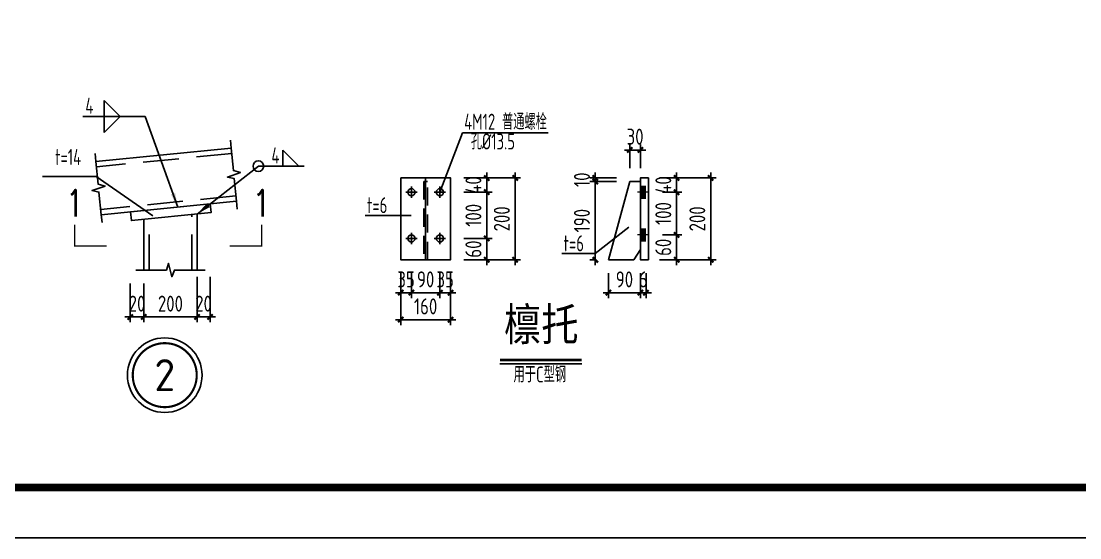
# Model space of a CAD drawing. Extents: x -33967 to 1773478, y -1022458 to -784650.
# Drawn here: x 1334642 to 1364418, y -1022458 to -1007933 of the extents above; entities that cross this region are included whole.
import ezdxf
from ezdxf.enums import TextEntityAlignment as Align

# ---------------------------------------------------------------- set-up
doc = ezdxf.new("R2010")
doc.units = 0
doc.header["$LTSCALE"] = 1000
doc.header["$MEASUREMENT"] = 0
doc.linetypes.add('DASHED', pattern=[0.75, 0.5, -0.25])
doc.linetypes.add('DASHEDX2', pattern=[38.1, 25.4, -12.7])
for name, color, linetype in [('AXIS', 3, 'Continuous'), ('DIM', 146, 'Continuous'), ('PUB_DIM', 3, 'Continuous'), ('PUB_TEXT', 7, 'Continuous'), ('PUB_TITLE', 4, 'Continuous'), ('PZ', 202, 'Continuous'), ('TEXT', 7, 'Continuous'), ('THICK', 6, 'Continuous'), ('THIN', 7, 'Continuous'), ('WELD', 7, 'Continuous'), ('图层5', 4, 'DASHEDX2'), ('型钢', 6, 'Continuous'), ('引出线', 3, 'Continuous'), ('引线', 3, 'Continuous'), ('框线', 252, 'Continuous'), ('粗线', 5, 'Continuous')]:
    doc.layers.add(name, color=color, linetype=linetype)
doc.layers.add('螺栓', color=15, linetype='Continuous', lineweight=18)
doc.styles.add('C', font='tssdeng.shx', dxfattribs={"height": 3, "bigfont": 'tssdchn.shx'})
doc.styles.add('SIM-TSSC', font='simplex.shx', dxfattribs={"width": 0.8, "bigfont": 'tssdchn.shx'})
doc.styles.get("Standard").update_dxf_attribs({"font": 'gbenor.shx', "bigfont": 'gbcbig.shx'})
doc.styles.add('TSSD_Dimension', font='Tssdeng.shx', dxfattribs={"width": 0.8, "bigfont": 'hztxt.shx'})
doc.styles.add('TSSD_Label', font='tssdeng.shx', dxfattribs={"width": 0.7, "bigfont": 'hztxt.shx'})
doc.styles.add('TSSD_Norm', font='tssdeng.shx', dxfattribs={"bigfont": 'hztxt.shx'})
doc.styles.add('TSSD_Num', font='Tssdeng.shx', dxfattribs={"width": 0.7, "bigfont": 'hztxt.shx'})
doc.dimstyles.new('TSSD_20_150', dxfattribs={"dimtxt": 450, "dimasz": 150, "dimexe": 150, "dimexo": 375, "dimgap": 150, "dimtad": 1, "dimdec": 0, "dimlfac": 0.133333, "dimzin": 0, "dimdsep": 46, "dimtxsty": 'TSSD_Dimension', "dimblk": 'ARCHTICK', "dimcen": 0, "dimdle": 150, "dimclrt": 7, "dimadec": 0, "dimazin": 0, "dimtfac": 1, "dimtdec": 0, "dimtix": 1, "dimtmove": 2, "dimatfit": 3, "dimfxl": 1, "dimtolj": 1, "dimtzin": 0, "dimarcsym": 0})
doc.dimstyles.new('TSSD_30_150', dxfattribs={"dimtxt": 450, "dimasz": 150, "dimexe": 150, "dimexo": 375, "dimgap": 150, "dimtad": 1, "dimdec": 0, "dimlfac": 0.2, "dimzin": 0, "dimdsep": 46, "dimtxsty": 'TSSD_Dimension', "dimblk": 'ARCHTICK', "dimblk1": 'ARCHTICK', "dimblk2": 'ARCHTICK', "dimcen": 0, "dimdle": 150, "dimclrt": 7, "dimadec": 0, "dimazin": 0, "dimtfac": 1, "dimtdec": 0, "dimtix": 1, "dimtmove": 2, "dimatfit": 3, "dimfxl": 1, "dimtolj": 1, "dimtzin": 0, "dimarcsym": 0})
doc.dimstyles.new('TSSD_LEADER_STYLE_400.0', dxfattribs={"dimtxt": 1200, "dimasz": 400, "dimexe": 400, "dimexo": 1000, "dimgap": 0.09, "dimtad": 0, "dimtih": 1, "dimtoh": 1, "dimdec": 4, "dimzin": 0, "dimdsep": 46, "dimtxsty": 'Standard', "dimcen": 0.09, "dimdle": 400, "dimclrt": 7, "dimadec": 0, "dimazin": 0, "dimtfac": 1, "dimtdec": 4, "dimtofl": 0, "dimtmove": 0, "dimatfit": 3, "dimfxl": 1, "dimtolj": 1, "dimtzin": 0, "dimarcsym": 0})

# ---------------------------------------------------------------- blocks, each defined once
blk = doc.blocks.new('_ArchTick')
at = {"color": 0, "linetype": 'ByBlock', "const_width": 0.4}
blk.add_lwpolyline([(-0.5, -0.5), (0.5, 0.5)], dxfattribs=at)
blk = doc.blocks.new('*D439')
at = {"layer": 'AXIS', "color": 0, "linetype": 'ByBlock', "lineweight": -2, "transparency": 16777216}
for p, q in [((1352592, -1012341), (1354185, -1012341)), ((1354035, -1012191), (1354035, -1014791)), ((1352592, -1014641), (1354185, -1014641))]:
    blk.add_line(p, q, dxfattribs=at)
at = {"layer": 'Defpoints', "color": 0, "linetype": 'ByBlock', "transparency": 16777216}
for p in [(1352217, -1012341), (1352217, -1014641), (1354035, -1014641)]:
    blk.add_point(p, dxfattribs=at)
at = {"layer": 'AXIS', "color": 0, "linetype": 'ByBlock', "lineweight": -2, "transparency": 16777216, "xscale": 150, "yscale": 150, "zscale": 150}
for p, rotation in [((1354035, -1012341), 90), ((1354035, -1014641), 270)]:
    blk.add_blockref('_ArchTick', p, dxfattribs=dict(at, rotation=rotation))
at = {"layer": 'AXIS', "color": 7, "linetype": 'ByBlock', "transparency": 16777216, "insert": (1353660, -1013491), "char_height": 450, "attachment_point": 5, "rotation": 90, "style": 'TSSD_Dimension'}
blk.add_mtext('\\A1;200', dxfattribs=at)
blk = doc.blocks.new('*D440')
at = {"layer": 'AXIS', "color": 0, "linetype": 'ByBlock', "lineweight": -2, "transparency": 16777216}
for p, q in [((1351759, -1012066), (1351759, -1011405)), ((1352059, -1012066), (1352059, -1011405)), ((1351759, -1011555), (1351609, -1011555)), ((1351759, -1011555), (1352059, -1011555)), ((1352059, -1011555), (1352209, -1011555))]:
    blk.add_line(p, q, dxfattribs=at)
at = {"layer": 'Defpoints', "color": 0, "linetype": 'ByBlock', "transparency": 16777216}
for p in [(1352059, -1011555), (1351759, -1012441), (1352059, -1012441)]:
    blk.add_point(p, dxfattribs=at)
at = {"layer": 'AXIS', "color": 0, "linetype": 'ByBlock', "lineweight": -2, "transparency": 16777216, "xscale": 150, "yscale": 150, "zscale": 150}
blk.add_blockref('_ArchTick', (1351759, -1011555), dxfattribs=at)
at = {"layer": 'AXIS', "color": 0, "linetype": 'ByBlock', "lineweight": -2, "transparency": 16777216, "xscale": 150, "yscale": 150, "zscale": 150, "rotation": 180}
blk.add_blockref('_ArchTick', (1352059, -1011555), dxfattribs=at)
at = {"layer": 'AXIS', "color": 7, "linetype": 'ByBlock', "transparency": 16777216, "insert": (1351909, -1011180), "char_height": 450, "attachment_point": 5, "style": 'TSSD_Dimension'}
blk.add_mtext('\\A1;30', dxfattribs=at)
blk = doc.blocks.new('*D441')
at = {"layer": 'AXIS', "color": 0, "linetype": 'ByBlock', "lineweight": -2, "transparency": 16777216}
for p, q in [((1353078, -1013941), (1353078, -1013791)), ((1352679, -1013941), (1353228, -1013941)), ((1353078, -1013941), (1353078, -1014641)), ((1352592, -1014641), (1353228, -1014641)), ((1353078, -1014641), (1353078, -1014791))]:
    blk.add_line(p, q, dxfattribs=at)
at = {"layer": 'Defpoints', "color": 0, "linetype": 'ByBlock', "transparency": 16777216}
for p in [(1352304, -1013941), (1352217, -1014641), (1353078, -1014641)]:
    blk.add_point(p, dxfattribs=at)
at = {"layer": 'AXIS', "color": 0, "linetype": 'ByBlock', "lineweight": -2, "transparency": 16777216, "xscale": 150, "yscale": 150, "zscale": 150}
for p, rotation in [((1353078, -1013941), 270), ((1353078, -1014641), 90)]:
    blk.add_blockref('_ArchTick', p, dxfattribs=dict(at, rotation=rotation))
at = {"layer": 'AXIS', "color": 7, "linetype": 'ByBlock', "transparency": 16777216, "insert": (1352703, -1014291), "char_height": 450, "attachment_point": 5, "rotation": 90, "style": 'TSSD_Dimension'}
blk.add_mtext('\\A1;60', dxfattribs=at)
blk = doc.blocks.new('*D442')
at = {"layer": 'AXIS', "color": 0, "linetype": 'ByBlock', "lineweight": -2, "transparency": 16777216}
for p, q in [((1353078, -1012591), (1353078, -1014091)), ((1352679, -1012741), (1353228, -1012741)), ((1352679, -1013941), (1353228, -1013941))]:
    blk.add_line(p, q, dxfattribs=at)
at = {"layer": 'Defpoints', "color": 0, "linetype": 'ByBlock', "transparency": 16777216}
for p in [(1352304, -1012741), (1352304, -1013941), (1353078, -1013941)]:
    blk.add_point(p, dxfattribs=at)
at = {"layer": 'AXIS', "color": 0, "linetype": 'ByBlock', "lineweight": -2, "transparency": 16777216, "xscale": 150, "yscale": 150, "zscale": 150}
for p, rotation in [((1353078, -1012741), 90), ((1353078, -1013941), 270)]:
    blk.add_blockref('_ArchTick', p, dxfattribs=dict(at, rotation=rotation))
at = {"layer": 'AXIS', "color": 7, "linetype": 'ByBlock', "transparency": 16777216, "insert": (1352703, -1013341), "char_height": 450, "attachment_point": 5, "rotation": 90, "style": 'TSSD_Dimension'}
blk.add_mtext('\\A1;100', dxfattribs=at)
blk = doc.blocks.new('*D443')
at = {"layer": 'AXIS', "color": 0, "linetype": 'ByBlock', "lineweight": -2, "transparency": 16777216}
for p, q in [((1352592, -1012341), (1353228, -1012341)), ((1353078, -1012341), (1353078, -1012191)), ((1353078, -1012341), (1353078, -1012741)), ((1352679, -1012741), (1353228, -1012741)), ((1353078, -1012741), (1353078, -1012891))]:
    blk.add_line(p, q, dxfattribs=at)
at = {"layer": 'Defpoints', "color": 0, "linetype": 'ByBlock', "transparency": 16777216}
for p in [(1352217, -1012341), (1352304, -1012741), (1353078, -1012741)]:
    blk.add_point(p, dxfattribs=at)
at = {"layer": 'AXIS', "color": 0, "linetype": 'ByBlock', "lineweight": -2, "transparency": 16777216, "xscale": 150, "yscale": 150, "zscale": 150}
for p, rotation in [((1353078, -1012341), 270), ((1353078, -1012741), 90)]:
    blk.add_blockref('_ArchTick', p, dxfattribs=dict(at, rotation=rotation))
at = {"layer": 'AXIS', "color": 7, "linetype": 'ByBlock', "transparency": 16777216, "insert": (1352703, -1012541), "char_height": 450, "attachment_point": 5, "rotation": 90, "style": 'TSSD_Dimension'}
blk.add_mtext('\\A1;40', dxfattribs=at)
blk = doc.blocks.new('*D444')
at = {"layer": 'AXIS', "color": 0, "linetype": 'ByBlock', "lineweight": -2, "transparency": 16777216}
for p, q in [((1350789, -1012291), (1350789, -1014791)), ((1350784, -1012441), (1350639, -1012441)), ((1350784, -1014641), (1350639, -1014641))]:
    blk.add_line(p, q, dxfattribs=at)
at = {"layer": 'Defpoints', "color": 0, "linetype": 'ByBlock', "transparency": 16777216}
for p in [(1351159, -1012441), (1350789, -1014641), (1351159, -1014641)]:
    blk.add_point(p, dxfattribs=at)
at = {"layer": 'AXIS', "color": 0, "linetype": 'ByBlock', "lineweight": -2, "transparency": 16777216, "xscale": 150, "yscale": 150, "zscale": 150}
for p, rotation in [((1350789, -1012441), 90), ((1350789, -1014641), 270)]:
    blk.add_blockref('_ArchTick', p, dxfattribs=dict(at, rotation=rotation))
at = {"layer": 'AXIS', "color": 7, "linetype": 'ByBlock', "transparency": 16777216, "insert": (1350414, -1013541), "char_height": 450, "attachment_point": 5, "rotation": 90, "style": 'TSSD_Dimension'}
blk.add_mtext('\\A1;190', dxfattribs=at)
blk = doc.blocks.new('*D445')
at = {"layer": 'AXIS', "color": 0, "linetype": 'ByBlock', "lineweight": -2, "transparency": 16777216}
for p, q in [((1351384, -1012341), (1350639, -1012341)), ((1350789, -1012341), (1350789, -1012191)), ((1350789, -1012341), (1350789, -1012441)), ((1351384, -1012441), (1350639, -1012441)), ((1350789, -1012441), (1350789, -1012591))]:
    blk.add_line(p, q, dxfattribs=at)
at = {"layer": 'Defpoints', "color": 0, "linetype": 'ByBlock', "transparency": 16777216}
for p in [(1351759, -1012341), (1350789, -1012441), (1351759, -1012441)]:
    blk.add_point(p, dxfattribs=at)
at = {"layer": 'AXIS', "color": 0, "linetype": 'ByBlock', "lineweight": -2, "transparency": 16777216, "xscale": 150, "yscale": 150, "zscale": 150}
for p, rotation in [((1350789, -1012341), 270), ((1350789, -1012441), 90)]:
    blk.add_blockref('_ArchTick', p, dxfattribs=dict(at, rotation=rotation))
at = {"layer": 'AXIS', "color": 7, "linetype": 'ByBlock', "transparency": 16777216, "insert": (1350414, -1012391), "char_height": 450, "attachment_point": 5, "rotation": 90, "style": 'TSSD_Dimension'}
blk.add_mtext('\\A1;10', dxfattribs=at)
blk = doc.blocks.new('*D446')
at = {"layer": 'Defpoints', "color": 0, "transparency": 16777216}
for p in [(1352059, -1014641), (1352217, -1014641), (1352217, -1015568)]:
    blk.add_point(p, dxfattribs=at)
at = {"layer": 'DIM', "color": 0, "lineweight": -2, "transparency": 16777216}
for p, q in [((1352059, -1015016), (1352059, -1015718)), ((1352217, -1015016), (1352217, -1015718)), ((1352059, -1015568), (1351909, -1015568)), ((1352059, -1015568), (1352217, -1015568)), ((1352217, -1015568), (1352367, -1015568))]:
    blk.add_line(p, q, dxfattribs=at)
at = {"layer": 'DIM', "color": 0, "lineweight": -2, "transparency": 16777216, "xscale": 150, "yscale": 150, "zscale": 150}
blk.add_blockref('_ArchTick', (1352059, -1015568), dxfattribs=at)
at = {"layer": 'DIM', "color": 0, "lineweight": -2, "transparency": 16777216, "xscale": 150, "yscale": 150, "zscale": 150, "rotation": 180}
blk.add_blockref('_ArchTick', (1352217, -1015568), dxfattribs=at)
at = {"layer": 'DIM', "color": 7, "transparency": 16777216, "insert": (1352138, -1015193), "char_height": 450, "attachment_point": 5, "style": 'TSSD_Dimension'}
blk.add_mtext('\\A1;6', dxfattribs=at)
blk = doc.blocks.new('*D447')
at = {"layer": 'AXIS', "color": 0, "linetype": 'ByBlock', "lineweight": -2, "transparency": 16777216}
for p, q in [((1351159, -1015016), (1351159, -1015718)), ((1352059, -1015016), (1352059, -1015718)), ((1351009, -1015568), (1352209, -1015568))]:
    blk.add_line(p, q, dxfattribs=at)
at = {"layer": 'Defpoints', "color": 0, "linetype": 'ByBlock', "transparency": 16777216}
for p in [(1351159, -1014641), (1352059, -1014641), (1352059, -1015568)]:
    blk.add_point(p, dxfattribs=at)
at = {"layer": 'AXIS', "color": 0, "linetype": 'ByBlock', "lineweight": -2, "transparency": 16777216, "xscale": 150, "yscale": 150, "zscale": 150, "rotation": 180}
blk.add_blockref('_ArchTick', (1351159, -1015568), dxfattribs=at)
at = {"layer": 'AXIS', "color": 0, "linetype": 'ByBlock', "lineweight": -2, "transparency": 16777216, "xscale": 150, "yscale": 150, "zscale": 150}
blk.add_blockref('_ArchTick', (1352059, -1015568), dxfattribs=at)
at = {"layer": 'AXIS', "color": 7, "linetype": 'ByBlock', "transparency": 16777216, "insert": (1351609, -1015193), "char_height": 450, "attachment_point": 5, "style": 'TSSD_Dimension'}
blk.add_mtext('\\A1;90', dxfattribs=at)
blk = doc.blocks.new('*D448')
at = {"layer": 'AXIS', "color": 0, "linetype": 'ByBlock', "lineweight": -2, "transparency": 16777216}
for p, q in [((1347093, -1012341), (1348686, -1012341)), ((1348536, -1012191), (1348536, -1014791)), ((1347093, -1014641), (1348686, -1014641))]:
    blk.add_line(p, q, dxfattribs=at)
at = {"layer": 'Defpoints', "color": 0, "linetype": 'ByBlock', "transparency": 16777216}
for p in [(1346718, -1012341), (1346718, -1014641), (1348536, -1014641)]:
    blk.add_point(p, dxfattribs=at)
at = {"layer": 'AXIS', "color": 0, "linetype": 'ByBlock', "lineweight": -2, "transparency": 16777216, "xscale": 150, "yscale": 150, "zscale": 150}
for p, rotation in [((1348536, -1012341), 90), ((1348536, -1014641), 270)]:
    blk.add_blockref('_ArchTick', p, dxfattribs=dict(at, rotation=rotation))
at = {"layer": 'AXIS', "color": 7, "linetype": 'ByBlock', "transparency": 16777216, "insert": (1348161, -1013491), "char_height": 450, "attachment_point": 5, "rotation": 90, "style": 'TSSD_Dimension'}
blk.add_mtext('\\A1;200', dxfattribs=at)
blk = doc.blocks.new('*D402')
at = {"layer": 'AXIS', "color": 0, "linetype": 'ByBlock', "lineweight": -2, "transparency": 16777216}
for p, q in [((1347093, -1012341), (1347887, -1012341)), ((1347737, -1012341), (1347737, -1012191)), ((1347737, -1012741), (1347737, -1012341)), ((1347093, -1012741), (1347887, -1012741)), ((1347737, -1012741), (1347737, -1012891))]:
    blk.add_line(p, q, dxfattribs=at)
at = {"layer": 'Defpoints', "color": 0, "linetype": 'ByBlock', "transparency": 16777216}
for p in [(1346718, -1012341), (1347737, -1012341), (1346718, -1012741)]:
    blk.add_point(p, dxfattribs=at)
at = {"layer": 'AXIS', "color": 0, "linetype": 'ByBlock', "lineweight": -2, "transparency": 16777216, "xscale": 150, "yscale": 150, "zscale": 150}
for p, rotation in [((1347737, -1012341), 270), ((1347737, -1012741), 90)]:
    blk.add_blockref('_ArchTick', p, dxfattribs=dict(at, rotation=rotation))
at = {"layer": 'AXIS', "color": 7, "linetype": 'ByBlock', "transparency": 16777216, "insert": (1347362, -1012541), "char_height": 450, "attachment_point": 5, "rotation": 90, "style": 'TSSD_Dimension'}
blk.add_mtext('\\A1;40', dxfattribs=at)
blk = doc.blocks.new('*D403')
at = {"layer": 'AXIS', "color": 0, "linetype": 'ByBlock', "lineweight": -2, "transparency": 16777216}
for p, q in [((1347737, -1014191), (1347737, -1012591)), ((1347093, -1012741), (1347887, -1012741)), ((1347093, -1014041), (1347887, -1014041))]:
    blk.add_line(p, q, dxfattribs=at)
at = {"layer": 'Defpoints', "color": 0, "linetype": 'ByBlock', "transparency": 16777216}
for p in [(1346718, -1012741), (1347737, -1012741), (1346718, -1014041)]:
    blk.add_point(p, dxfattribs=at)
at = {"layer": 'AXIS', "color": 0, "linetype": 'ByBlock', "lineweight": -2, "transparency": 16777216, "xscale": 150, "yscale": 150, "zscale": 150}
for p, rotation in [((1347737, -1012741), 90), ((1347737, -1014041), 270)]:
    blk.add_blockref('_ArchTick', p, dxfattribs=dict(at, rotation=rotation))
at = {"layer": 'AXIS', "color": 7, "linetype": 'ByBlock', "transparency": 16777216, "insert": (1347362, -1013391), "char_height": 450, "attachment_point": 5, "rotation": 90, "style": 'TSSD_Dimension'}
blk.add_mtext('\\A1;100', dxfattribs=at)
blk = doc.blocks.new('*D404')
at = {"layer": 'AXIS', "color": 0, "linetype": 'ByBlock', "lineweight": -2, "transparency": 16777216}
for p, q in [((1347093, -1014041), (1347887, -1014041)), ((1347737, -1014041), (1347737, -1013891)), ((1347737, -1014641), (1347737, -1014041)), ((1347093, -1014641), (1347887, -1014641)), ((1347737, -1014641), (1347737, -1014791))]:
    blk.add_line(p, q, dxfattribs=at)
at = {"layer": 'Defpoints', "color": 0, "linetype": 'ByBlock', "transparency": 16777216}
for p in [(1346718, -1014041), (1347737, -1014041), (1346718, -1014641)]:
    blk.add_point(p, dxfattribs=at)
at = {"layer": 'AXIS', "color": 0, "linetype": 'ByBlock', "lineweight": -2, "transparency": 16777216, "xscale": 150, "yscale": 150, "zscale": 150}
for p, rotation in [((1347737, -1014041), 270), ((1347737, -1014641), 90)]:
    blk.add_blockref('_ArchTick', p, dxfattribs=dict(at, rotation=rotation))
at = {"layer": 'AXIS', "color": 7, "linetype": 'ByBlock', "transparency": 16777216, "insert": (1347362, -1014341), "char_height": 450, "attachment_point": 5, "rotation": 90, "style": 'TSSD_Dimension'}
blk.add_mtext('\\A1;60', dxfattribs=at)
blk = doc.blocks.new('*D405')
at = {"layer": 'AXIS', "color": 0, "linetype": 'ByBlock', "lineweight": -2, "transparency": 16777216}
for p, q in [((1345318, -1015016), (1345318, -1016477)), ((1346718, -1015016), (1346718, -1016477)), ((1345168, -1016327), (1346868, -1016327))]:
    blk.add_line(p, q, dxfattribs=at)
at = {"layer": 'Defpoints', "color": 0, "linetype": 'ByBlock', "transparency": 16777216}
for p in [(1345318, -1014641), (1346718, -1014641), (1346718, -1016327)]:
    blk.add_point(p, dxfattribs=at)
at = {"layer": 'AXIS', "color": 0, "linetype": 'ByBlock', "lineweight": -2, "transparency": 16777216, "xscale": 150, "yscale": 150, "zscale": 150, "rotation": 180}
blk.add_blockref('_ArchTick', (1345318, -1016327), dxfattribs=at)
at = {"layer": 'AXIS', "color": 0, "linetype": 'ByBlock', "lineweight": -2, "transparency": 16777216, "xscale": 150, "yscale": 150, "zscale": 150}
blk.add_blockref('_ArchTick', (1346718, -1016327), dxfattribs=at)
at = {"layer": 'AXIS', "color": 7, "linetype": 'ByBlock', "transparency": 16777216, "insert": (1346018, -1015952), "char_height": 450, "attachment_point": 5, "style": 'TSSD_Dimension'}
blk.add_mtext('\\A1;160', dxfattribs=at)
blk = doc.blocks.new('*D406')
at = {"layer": 'AXIS', "color": 0, "linetype": 'ByBlock', "lineweight": -2, "transparency": 16777216}
for p, q in [((1346418, -1015016), (1346418, -1015717)), ((1346718, -1015016), (1346718, -1015717)), ((1346418, -1015567), (1346268, -1015567)), ((1346418, -1015567), (1346718, -1015567)), ((1346718, -1015567), (1346868, -1015567))]:
    blk.add_line(p, q, dxfattribs=at)
at = {"layer": 'Defpoints', "color": 0, "linetype": 'ByBlock', "transparency": 16777216}
for p in [(1346418, -1014641), (1346718, -1014641), (1346718, -1015567)]:
    blk.add_point(p, dxfattribs=at)
at = {"layer": 'AXIS', "color": 0, "linetype": 'ByBlock', "lineweight": -2, "transparency": 16777216, "xscale": 150, "yscale": 150, "zscale": 150}
blk.add_blockref('_ArchTick', (1346418, -1015567), dxfattribs=at)
at = {"layer": 'AXIS', "color": 0, "linetype": 'ByBlock', "lineweight": -2, "transparency": 16777216, "xscale": 150, "yscale": 150, "zscale": 150, "rotation": 180}
blk.add_blockref('_ArchTick', (1346718, -1015567), dxfattribs=at)
at = {"layer": 'AXIS', "color": 7, "linetype": 'ByBlock', "transparency": 16777216, "insert": (1346568, -1015192), "char_height": 450, "attachment_point": 5, "style": 'TSSD_Dimension'}
blk.add_mtext('\\A1;35', dxfattribs=at)
blk = doc.blocks.new('*D407')
at = {"layer": 'AXIS', "color": 0, "linetype": 'ByBlock', "lineweight": -2, "transparency": 16777216}
for p, q in [((1345618, -1015016), (1345618, -1015717)), ((1346418, -1015016), (1346418, -1015717)), ((1345468, -1015567), (1346568, -1015567))]:
    blk.add_line(p, q, dxfattribs=at)
at = {"layer": 'Defpoints', "color": 0, "linetype": 'ByBlock', "transparency": 16777216}
for p in [(1345618, -1014641), (1346418, -1014641), (1346418, -1015567)]:
    blk.add_point(p, dxfattribs=at)
at = {"layer": 'AXIS', "color": 0, "linetype": 'ByBlock', "lineweight": -2, "transparency": 16777216, "xscale": 150, "yscale": 150, "zscale": 150, "rotation": 180}
blk.add_blockref('_ArchTick', (1345618, -1015567), dxfattribs=at)
at = {"layer": 'AXIS', "color": 0, "linetype": 'ByBlock', "lineweight": -2, "transparency": 16777216, "xscale": 150, "yscale": 150, "zscale": 150}
blk.add_blockref('_ArchTick', (1346418, -1015567), dxfattribs=at)
at = {"layer": 'AXIS', "color": 7, "linetype": 'ByBlock', "transparency": 16777216, "insert": (1346018, -1015192), "char_height": 450, "attachment_point": 5, "style": 'TSSD_Dimension'}
blk.add_mtext('\\A1;90', dxfattribs=at)
blk = doc.blocks.new('*D408')
at = {"layer": 'AXIS', "color": 0, "linetype": 'ByBlock', "lineweight": -2, "transparency": 16777216}
for p, q in [((1345318, -1015016), (1345318, -1015717)), ((1345618, -1015016), (1345618, -1015717)), ((1345318, -1015567), (1345168, -1015567)), ((1345318, -1015567), (1345618, -1015567)), ((1345618, -1015567), (1345768, -1015567))]:
    blk.add_line(p, q, dxfattribs=at)
at = {"layer": 'Defpoints', "color": 0, "linetype": 'ByBlock', "transparency": 16777216}
for p in [(1345318, -1014641), (1345618, -1014641), (1345618, -1015567)]:
    blk.add_point(p, dxfattribs=at)
at = {"layer": 'AXIS', "color": 0, "linetype": 'ByBlock', "lineweight": -2, "transparency": 16777216, "xscale": 150, "yscale": 150, "zscale": 150}
blk.add_blockref('_ArchTick', (1345318, -1015567), dxfattribs=at)
at = {"layer": 'AXIS', "color": 0, "linetype": 'ByBlock', "lineweight": -2, "transparency": 16777216, "xscale": 150, "yscale": 150, "zscale": 150, "rotation": 180}
blk.add_blockref('_ArchTick', (1345618, -1015567), dxfattribs=at)
at = {"layer": 'AXIS', "color": 7, "linetype": 'ByBlock', "transparency": 16777216, "insert": (1345468, -1015192), "char_height": 450, "attachment_point": 5, "style": 'TSSD_Dimension'}
blk.add_mtext('\\A1;35', dxfattribs=at)
blk = doc.blocks.new('_WELD003')
at = {"color": 0, "linetype": 'ByBlock'}
blk.add_circle((0, 0), 0.5, dxfattribs=at)
blk = doc.blocks.new('_WELD004')
at = {"color": 0, "linetype": 'ByBlock'}
for p, q in [((0, 1), (1, 0)), ((0, 0), (0, 1))]:
    blk.add_line(p, q, dxfattribs=at)
blk = doc.blocks.new('ts_idx2')
at = {"color": 0, "linetype": 'ByBlock', "lineweight": -2, "const_width": 0.0333}
blk.add_lwpolyline([(-0.5, 0, 1), (0.5, 0, 1)], format="xyb", close=True, dxfattribs=at)
at = {"color": 0, "linetype": 'ByBlock', "lineweight": -2}
blk.add_circle((0, 0), 0.583, dxfattribs=at)
at = {"color": 0, "linetype": 'ByBlock', "lineweight": -2, "style": 'TSSD_Num', "width": 0.7}
blk.add_attdef('A', text='', height=0.5, dxfattribs=at).set_placement((0, 0), align=Align.MIDDLE_CENTER)
blk = doc.blocks.new('*D427')
at = {"layer": 'AXIS', "color": 0, "linetype": 'ByBlock', "lineweight": -2, "transparency": 16777216}
for p, q in [((1339590, -1015125), (1339590, -1016400)), ((1339955, -1015125), (1339955, -1016400)), ((1339590, -1016250), (1339440, -1016250)), ((1339590, -1016250), (1339955, -1016250)), ((1339955, -1016250), (1340105, -1016250))]:
    blk.add_line(p, q, dxfattribs=at)
at = {"layer": 'Defpoints', "color": 0, "linetype": 'ByBlock', "transparency": 16777216}
for p in [(1339590, -1014750), (1339955, -1014750), (1339955, -1016250)]:
    blk.add_point(p, dxfattribs=at)
at = {"layer": 'AXIS', "color": 0, "linetype": 'ByBlock', "lineweight": -2, "transparency": 16777216, "xscale": 150, "yscale": 150, "zscale": 150}
blk.add_blockref('_ArchTick', (1339590, -1016250), dxfattribs=at)
at = {"layer": 'AXIS', "color": 0, "linetype": 'ByBlock', "lineweight": -2, "transparency": 16777216, "xscale": 150, "yscale": 150, "zscale": 150, "rotation": 180}
blk.add_blockref('_ArchTick', (1339955, -1016250), dxfattribs=at)
at = {"layer": 'AXIS', "color": 7, "linetype": 'ByBlock', "transparency": 16777216, "insert": (1339772, -1015875), "char_height": 450, "attachment_point": 5, "style": 'TSSD_Dimension'}
blk.add_mtext('\\A1;20', dxfattribs=at)
blk = doc.blocks.new('*D428')
at = {"layer": 'AXIS', "color": 0, "linetype": 'ByBlock', "lineweight": -2, "transparency": 16777216}
for p, q in [((1337711, -1015305), (1337711, -1016400)), ((1338090, -1015305), (1338090, -1016400)), ((1337711, -1016250), (1337561, -1016250)), ((1337711, -1016250), (1338090, -1016250)), ((1338090, -1016250), (1338240, -1016250))]:
    blk.add_line(p, q, dxfattribs=at)
at = {"layer": 'Defpoints', "color": 0, "linetype": 'ByBlock', "transparency": 16777216}
for p in [(1337711, -1014930), (1338090, -1014930), (1338090, -1016250)]:
    blk.add_point(p, dxfattribs=at)
at = {"layer": 'AXIS', "color": 0, "linetype": 'ByBlock', "lineweight": -2, "transparency": 16777216, "xscale": 150, "yscale": 150, "zscale": 150}
blk.add_blockref('_ArchTick', (1337711, -1016250), dxfattribs=at)
at = {"layer": 'AXIS', "color": 0, "linetype": 'ByBlock', "lineweight": -2, "transparency": 16777216, "xscale": 150, "yscale": 150, "zscale": 150, "rotation": 180}
blk.add_blockref('_ArchTick', (1338090, -1016250), dxfattribs=at)
at = {"layer": 'AXIS', "color": 7, "linetype": 'ByBlock', "transparency": 16777216, "insert": (1337900, -1015875), "char_height": 450, "attachment_point": 5, "style": 'TSSD_Dimension'}
blk.add_mtext('\\A1;20', dxfattribs=at)
blk = doc.blocks.new('*D429')
at = {"layer": 'AXIS', "color": 0, "linetype": 'ByBlock', "lineweight": -2, "transparency": 16777216}
for p, q in [((1338090, -1015305), (1338090, -1016400)), ((1339590, -1015125), (1339590, -1016400)), ((1337940, -1016250), (1339740, -1016250))]:
    blk.add_line(p, q, dxfattribs=at)
at = {"layer": 'Defpoints', "color": 0, "linetype": 'ByBlock', "transparency": 16777216}
for p in [(1339590, -1014750), (1338090, -1014930), (1339590, -1016250)]:
    blk.add_point(p, dxfattribs=at)
at = {"layer": 'AXIS', "color": 0, "linetype": 'ByBlock', "lineweight": -2, "transparency": 16777216, "xscale": 150, "yscale": 150, "zscale": 150, "rotation": 180}
blk.add_blockref('_ArchTick', (1338090, -1016250), dxfattribs=at)
at = {"layer": 'AXIS', "color": 0, "linetype": 'ByBlock', "lineweight": -2, "transparency": 16777216, "xscale": 150, "yscale": 150, "zscale": 150}
blk.add_blockref('_ArchTick', (1339590, -1016250), dxfattribs=at)
at = {"layer": 'AXIS', "color": 7, "linetype": 'ByBlock', "transparency": 16777216, "insert": (1338840, -1015875), "char_height": 450, "attachment_point": 5, "style": 'TSSD_Dimension'}
blk.add_mtext('\\A1;200', dxfattribs=at)

msp = doc.modelspace()

# ---------------------------------------------------------------- linework, layer by layer
at = {"layer": 'AXIS', "ltscale": 2}
msp.add_line((1346018, -1014640.8), (1346018, -1012340.8), dxfattribs=at)
at = {"layer": 'PUB_DIM'}
for points in [[(1340721, -1013216.6), (1340698.6, -1012992.7), (1340635.1, -1012356.9), (1340442.5, -1012315.8), (1340806.4, -1012190.2), (1340613, -1012136), (1340549.4, -1011500.1), (1340527, -1011276.2)], [(1336915.7, -1013597.1), (1336893.3, -1013373.2), (1336829.8, -1012737.4), (1336637.2, -1012696.3), (1337001.1, -1012570.8), (1336807.7, -1012516.5), (1336744.1, -1011880.7), (1336721.7, -1011656.8)], [(1337864.6, -1014929.7), (1338089.6, -1014929.7), (1338728.6, -1014929.7), (1338788.6, -1014742.2), (1338877.3, -1015116.8), (1338950.6, -1014929.7), (1339589.6, -1014929.7), (1339814.6, -1014929.7)]]:
    msp.add_lwpolyline(points, dxfattribs=at)
at = {"layer": 'PUB_TITLE'}
msp.add_lwpolyline([(1268340, -1022458.4), (1387140, -1022458.4), (1387140, -938458.4), (1268340, -938458.4)], close=True, dxfattribs=at)
at = {"layer": 'PUB_TITLE', "const_width": 212.1}
msp.add_lwpolyline([(1271160.3, -1021044.2), (1271160.3, -939872.6), (1385140, -939872.6), (1385140, -1021044.2)], close=True, dxfattribs=at)
at = {"layer": 'PZ'}
for p, q in [((1351159, -1014640.8), (1351759, -1012440.8)), ((1352059, -1012440.8), (1351759, -1012440.8)), ((1351874.4, -1014640.8), (1352059, -1014350.5)), ((1351874.4, -1014640.8), (1351159, -1014640.8))]:
    msp.add_line(p, q, dxfattribs=at)
for points in [[(1345318, -1012340.8), (1346718, -1012340.8), (1346718, -1014640.8), (1345318, -1014640.8)], [(1352284, -1012340.8), (1352059, -1012340.8), (1352059, -1014640.8), (1352284, -1014640.8)], [(1337719.8, -1013290.6), (1339959.3, -1013066.6), (1339984.2, -1013315.2), (1337744.7, -1013539.2)]]:
    msp.add_lwpolyline(points, close=True, dxfattribs=at)
at = {"layer": 'THICK', "const_width": 75}
msp.add_lwpolyline([(1348107.9, -1017463), (1350406.9, -1017463)], dxfattribs=at)
at = {"layer": 'THIN'}
msp.add_lwpolyline([(1348107.9, -1017563), (1350406.9, -1017563)], dxfattribs=at)
at = {"layer": 'WELD'}
for p, q in [((1338132.2, -1010609.5), (1336372.1, -1010609.5)), ((1341312.8, -1012008.4), (1342598.8, -1012008.4))]:
    msp.add_line(p, q, dxfattribs=at)
at = {"layer": '图层5', "ltscale": 0.02}
msp.add_lwpolyline([(1346071.4, -1012440.8), (1345964.5, -1012440.8), (1345964.5, -1014640.8), (1346071.4, -1014640.8)], close=True, dxfattribs=at)
at = {"layer": '型钢'}
for p, q in [((1340549.4, -1011500.1), (1336744.1, -1011880.7)), ((1340698.6, -1012992.7), (1336893.3, -1013373.2)), ((1338089.6, -1014929.7), (1338089.6, -1013504.7)), ((1339589.6, -1014929.7), (1339589.6, -1013354.7))]:
    msp.add_line(p, q, dxfattribs=at)
at = {"layer": '型钢', "linetype": 'DASHED', "ltscale": 2}
for p, q in [((1340564.3, -1011649.4), (1336759, -1012029.9)), ((1340683.7, -1012843.4), (1336878.4, -1013224)), ((1338239.6, -1014929.7), (1338239.6, -1013489.7)), ((1339439.6, -1014929.7), (1339439.6, -1013369.7))]:
    msp.add_line(p, q, dxfattribs=at)
at = {"layer": '引出线'}
for p, q in [((1335238.9, -1012295.5), (1336746.9, -1012295.5)), ((1338343.7, -1013406.2), (1336746.9, -1012295.5)), ((1350784.6, -1014467.5), (1351731.4, -1013721.4)), ((1350784.6, -1014467.5), (1349844.1, -1014467.5))]:
    msp.add_line(p, q, dxfattribs=at)
at = {"layer": '引线'}
for p, q in [((1347058.3, -1011073.4), (1346418, -1012740.8)), ((1347058.3, -1011073.4), (1349467.6, -1011073.4)), ((1345609.7, -1013394.5), (1344314, -1013394.5))]:
    msp.add_line(p, q, dxfattribs=at)
at = {"layer": '框线'}
for p, q in [((1345618, -1012583.4), (1345618, -1012898.2)), ((1346418, -1012583.4), (1346418, -1012898.2)), ((1345460.6, -1012740.8), (1345775.4, -1012740.8)), ((1346575.4, -1012740.8), (1346260.6, -1012740.8)), ((1345618, -1014198.2), (1345618, -1013883.4)), ((1346418, -1014198.2), (1346418, -1013883.4)), ((1345460.6, -1014040.8), (1345775.4, -1014040.8)), ((1346575.4, -1014040.8), (1346260.6, -1014040.8))]:
    msp.add_line(p, q, dxfattribs=at)
for centre in [(1345618, -1012740.8), (1346418, -1012740.8), (1345618, -1014040.8), (1346418, -1014040.8)]:
    msp.add_circle(centre, 99.5, dxfattribs=at)
at = {"layer": '粗线', "const_width": 37.5}
for points in [[(1337047.6, -1014250.7), (1336147.6, -1014250.7), (1336147.6, -1013650.7)], [(1340503.7, -1014250.7), (1341403.7, -1014250.7), (1341403.7, -1013650.7)]]:
    msp.add_lwpolyline(points, dxfattribs=at)
at = {"layer": '螺栓'}
for p, q in [((1352304.4, -1012740.8), (1351979.9, -1012740.8)), ((1352304.4, -1013940.8), (1351979.9, -1013940.8))]:
    msp.add_line(p, q, dxfattribs=at)
at = {"layer": '螺栓', "const_width": 375}
for points in [[(1352059, -1012740.8), (1352217, -1012740.8)], [(1352059, -1013940.8), (1352217, -1013940.8)]]:
    msp.add_lwpolyline(points, dxfattribs=at)

# ---------------------------------------------------------------- block references
at = {"layer": 'THIN'}
ref = msp.add_blockref('ts_idx2', (1338680, -1017885.3), dxfattribs=dict(at, xscale=1800, yscale=1800, zscale=1800))
ref.add_attrib('1', '2', dxfattribs={"height": 900, "style": 'C'}).set_placement((1338680, -1017885.3), align=Align.MIDDLE_CENTER)
at = {"layer": 'WELD'}
for name, p, xscale, yscale, zscale in [('_WELD004', (1336972.1, -1010609.5), 450, 450, 450), ('_WELD004', (1341998.8, -1012008.4), 450, 450, 450), ('_WELD003', (1341312.8, -1012008.4), 300, 300, 300)]:
    msp.add_blockref(name, p, dxfattribs=dict(at, xscale=xscale, yscale=yscale, zscale=zscale))
at = {"layer": 'WELD', "xscale": -450, "yscale": 450, "zscale": 449.9999999999999, "rotation": 180}
msp.add_blockref('_WELD004', (1336972.1, -1010609.5), dxfattribs=at)

# ---------------------------------------------------------------- texts
at = {"layer": 'PUB_TEXT', "style": 'SIM-TSSC', "width": 0.8}
for p in [(1336147.6, -1013050.7), (1341403.7, -1013050.7)]:
    msp.add_text('1', height=750, dxfattribs=at).set_placement(p, align=Align.MIDDLE_CENTER)
at = {"layer": 'TEXT', "style": 'TSSD_Label', "width": 0.7}
for p in [(1336447.1, -1010534.5), (1341680.5, -1011933.4)]:
    msp.add_text('4', height=450, dxfattribs=at).set_placement(p)
msp.add_text('t=14', height=450, dxfattribs=at).set_placement((1335961.9, -1012112.3), align=Align.BOTTOM_CENTER)
at = {"layer": 'TEXT', "style": 'TSSD_Norm'}
msp.add_text('檩托', height=1050, dxfattribs=at).set_placement((1348220.4, -1017334), align=Align.BOTTOM_LEFT)
at = {"layer": 'THIN', "style": 'TSSD_Dimension', "width": 0.7}
for s, p in [('4M12 普通螺栓', (1347102.2, -1010984.8)), ('孔%%c13.5', (1347287.7, -1011539.5)), ('t=6', (1344366.8, -1013330.9)), ('t=6', (1349897, -1014403.9)), ('用于C型钢', (1348491.3, -1018090.8))]:
    msp.add_text(s, height=450, dxfattribs=at).set_placement(p)

# ---------------------------------------------------------------- dimensions: what is measured, and where the dimension line sits
at = {"layer": 'AXIS', "linetype": 'ByBlock'}
for base, p1, p2, text, dimstyle, picture, middle in [((1352059, -1011554.9), (1351759, -1012440.8), (1352059, -1012440.8), '30', 'TSSD_30_150', '*D440', (1351909, -1011179.9)), ((1339954.7, -1016249.8), (1339589.6, -1014750.2), (1339954.7, -1014750.2), '20', 'TSSD_20_150', '*D427', (1339772.2, -1015874.8)), ((1345618, -1015567.5), (1345318, -1014640.8), (1345618, -1014640.8), '35', 'TSSD_30_150', '*D408', (1345468, -1015192.5)), ((1346718, -1016326.5), (1345318, -1014640.8), (1346718, -1014640.8), '160', 'TSSD_30_150', '*D405', (1346018, -1015951.5)), ((1346418, -1015567.5), (1345618, -1014640.8), (1346418, -1014640.8), '90', 'TSSD_30_150', '*D407', (1346018, -1015192.5)), ((1346718, -1015567.5), (1346418, -1014640.8), (1346718, -1014640.8), '35', 'TSSD_30_150', '*D406', (1346568, -1015192.5)), ((1352059, -1015568.3), (1351159, -1014640.8), (1352059, -1014640.8), '90', 'TSSD_30_150', '*D447', (1351609, -1015193.3)), ((1338089.6, -1016249.8), (1337711.2, -1014929.7), (1338089.6, -1014929.7), '20', 'TSSD_20_150', '*D428', (1337900.4, -1015874.8))]:
    dim = msp.add_linear_dim(base=base, p1=p1, p2=p2, text=text, dimstyle=dimstyle, dxfattribs=at)
    dim.commit()
    dim.dimension.update_dxf_attribs({"geometry": picture, "text_midpoint": middle})
for base, p1, p2, text, picture, middle in [((1350788.6, -1012440.8), (1351759, -1012340.8), (1351759, -1012440.8), '10', '*D445', (1350413.6, -1012390.8)), ((1348536.2, -1014640.8), (1346718, -1012340.8), (1346718, -1014640.8), '200', '*D448', (1348161.2, -1013490.8)), ((1347736.9, -1012340.8), (1346718, -1012740.8), (1346718, -1012340.8), '40', '*D402', (1347361.9, -1012540.8)), ((1350788.6, -1014640.8), (1351159, -1012440.8), (1351159, -1014640.8), '190', '*D444', (1350413.6, -1013540.8)), ((1354035.2, -1014640.8), (1352217, -1012340.8), (1352217, -1014640.8), '200', '*D439', (1353660.2, -1013490.8)), ((1353078.2, -1012740.8), (1352217, -1012340.8), (1352304.4, -1012740.8), '40', '*D443', (1352703.2, -1012540.8)), ((1347736.9, -1012740.8), (1346718, -1014040.8), (1346718, -1012740.8), '100', '*D403', (1347361.9, -1013390.8)), ((1353078.2, -1013940.8), (1352304.4, -1012740.8), (1352304.4, -1013940.8), '100', '*D442', (1352703.2, -1013340.8)), ((1353078.2, -1014640.8), (1352304.4, -1013940.8), (1352217, -1014640.8), '60', '*D441', (1352703.2, -1014290.8)), ((1347736.9, -1014040.8), (1346718, -1014640.8), (1346718, -1014040.8), '60', '*D404', (1347361.9, -1014340.8))]:
    dim = msp.add_linear_dim(base=base, p1=p1, p2=p2, angle=90, text=text, dimstyle='TSSD_30_150', dxfattribs=at)
    dim.commit()
    dim.dimension.update_dxf_attribs({"geometry": picture, "text_midpoint": middle})
dim = msp.add_linear_dim(base=(1339589.6, -1016249.8), p1=(1338089.6, -1014929.7), p2=(1339589.6, -1014750.2), dimstyle='TSSD_20_150', dxfattribs=at)
dim.commit()
dim.dimension.update_dxf_attribs({"geometry": '*D429', "text_midpoint": (1338839.6, -1015874.8)})
at = {"layer": 'DIM'}
dim = msp.add_linear_dim(base=(1352217, -1015568.3), p1=(1352059, -1014640.8), p2=(1352217, -1014640.8), text='6', dimstyle='TSSD_30_150', dxfattribs=at)
dim.commit()
dim.dimension.update_dxf_attribs({"geometry": '*D446', "text_midpoint": (1352138, -1015193.3)})

# ---------------------------------------------------------------- leaders
at = {"layer": 'WELD'}
for points in [[(1339047.7, -1013157.8), (1338132.2, -1010609.5)], [(1339589.6, -1013354.7), (1341312.8, -1012008.4)]]:
    msp.add_leader(points, dimstyle='TSSD_LEADER_STYLE_400.0', dxfattribs=at)

doc.saveas('drawing.dxf')
